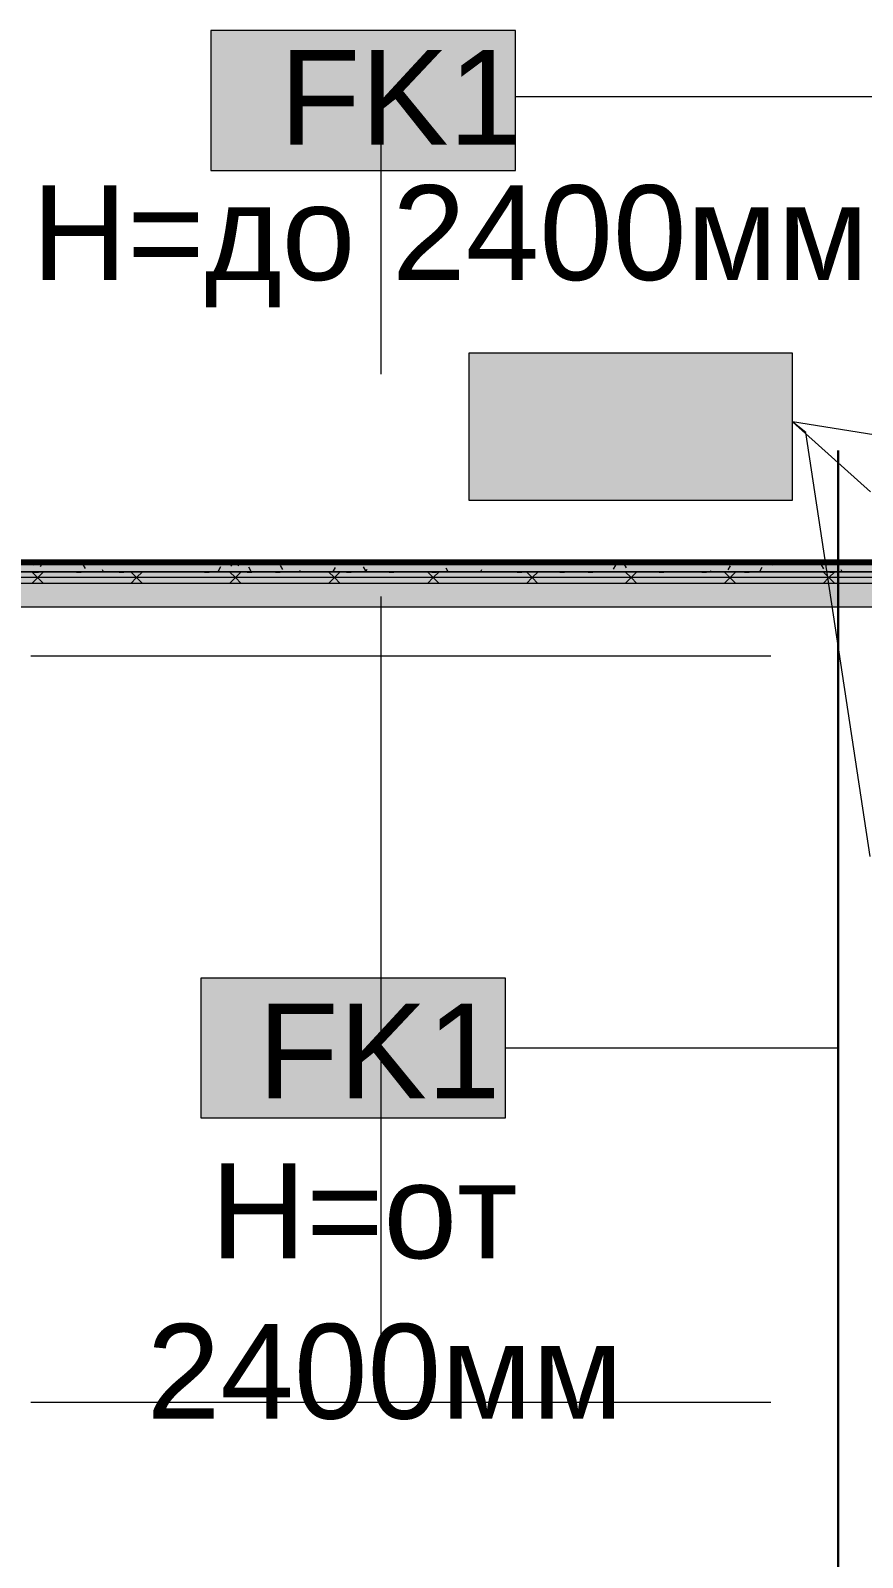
# Model space of a CAD drawing. Header units: millimetres. Extents: x -3817 to 677485, y -22715 to 103890.
# Drawn here: x 12001 to 13786, y 14978 to 18251 of the extents above; entities that cross this region are included whole.
import ezdxf

# ---------------------------------------------------------------- set-up
doc = ezdxf.new("R2010")
doc.units = ezdxf.units.MM
doc.layers.add('PDF _Геометрия', color=7, linetype='Continuous', true_color=0x1d1d1d)
doc.layers.add('PDF _Сплошная заливка', color=7, linetype='Continuous', true_color=0xffffff)
doc.layers.add('PDF _Текст', color=7, linetype='Continuous')
doc.styles.add('PDF GOST-Common', font='arial.ttf')

msp = doc.modelspace()

# ---------------------------------------------------------------- hatches: boundary and pattern name
at = {"layer": 'PDF _Сплошная заливка', "transparency": 33554559}
for points in [[(10061.7, 17091.3), (13833.3, 17091.3), (13833.3, 17111.3), (7003.3, 17111.3), (7003.3, 17091.3), (9382.4, 17091.3)], [(13833.3, 17078.8), (13833.3, 17091.3), (7003.3, 17091.3), (7003.3, 17078.8), (12099.8, 17078.8)], [(10061.7, 17066.3), (13833.3, 17066.3), (13833.3, 17078.8), (7003.3, 17078.8), (7003.3, 17066.3), (9382.4, 17066.3)], [(12099.8, 17016.3), (13833.3, 17016.3), (13833.3, 17066.3), (7003.3, 17066.3), (7003.3, 17016.3), (10741.1, 17016.3)]]:
    msp.add_hatch(color=256, dxfattribs=at).paths.add_polyline_path(points)

# ---------------------------------------------------------------- linework, layer by layer
at = {"layer": 'PDF _Геометрия', "color": 7, "lineweight": 9}
for points in [[(13041.4, 18251.5), (12388.3, 18251.5), (12388.3, 17951.5), (13041.4, 17951.5)], [(13635.7, 17559.9), (12941.7, 17559.9), (12941.7, 17244.6), (13635.7, 17244.6)], [(13635.7, 17559.9), (12941.7, 17559.9), (12941.7, 17244.6), (13635.7, 17244.6)], [(13019.8, 16220.3), (12366.7, 16220.3), (12366.7, 15920.3), (13019.8, 15920.3)]]:
    msp.add_lwpolyline(points, close=True, dxfattribs=at)
at = {"layer": 'PDF _Геометрия', "color": 253, "lineweight": 9, "true_color": 0xaaaaaa}
for points in [[(12753.3, 17514.8), (12753.3, 18149.8)], [(12753.3, 15451), (12753.3, 17038.5)], [(12001.9, 16911.3), (13589.4, 16911.3)], [(12001.9, 15311.3), (13589.4, 15311.3)]]:
    msp.add_lwpolyline(points, dxfattribs=at)
at = {"layer": 'PDF _Геометрия', "color": 7, "lineweight": 9}
for points in [[(14069.4, 18109.6), (13041.4, 18109.6)], [(13802.3, 16480.6), (13664.3, 17390.1), (13635.7, 17412.3), (13802.5, 17262.3)], [(14574.3, 17262.3), (13635.7, 17412.3)], [(13833.3, 17078.8), (7003.3, 17078.8)], [(13833.3, 17066.3), (7003.3, 17066.3)], [(13019.8, 16070.3), (13733.3, 16070.3)]]:
    msp.add_lwpolyline(points, dxfattribs=at)
at = {"layer": 'PDF _Геометрия', "color": 231, "lineweight": 30, "true_color": 0xff80c0}
msp.add_lwpolyline([(13733.3, 17351.3), (13733.3, 12551.4), (20233.3, 12551.4)], dxfattribs=at)
at = {"layer": 'PDF _Геометрия', "color": 231, "lineweight": 70, "true_color": 0xff80c0}
for points in [[(7003.3, 17112.3), (13813.3, 17112.3), (13833.3, 17112.3)], [(7003.3, 17111.3), (13813.3, 17111.3)]]:
    msp.add_lwpolyline(points, dxfattribs=at)
at = {"layer": 'PDF _Геометрия', "color": 9, "lineweight": 9, "true_color": 0xc0c0c0}
for points in [[(13813.3, 17111.3), (13813.3, 16866), (13813.3, 16511.3), (13813.3, 16491.3), (13953.3, 16491.3), (13953.3, 16511.3), (13833.3, 16511.3), (13833.3, 16866), (13833.3, 17111.3), (7003.3, 17111.3)], [(7003.3, 17016.3), (13833.3, 17016.3)]]:
    msp.add_lwpolyline(points, dxfattribs=at)
msp.add_lwpolyline([(13833.3, 17091.3), (7003.3, 17091.3)], close=True, dxfattribs=at)
at = {"layer": 'PDF _Геометрия', "lineweight": 9}
for points in [[(12029, 17066.3), (12016.5, 17078.8), (12004, 17091.3)], [(12004.2, 17066.3), (12016.7, 17078.8), (12029.2, 17091.3)], [(12241.2, 17066.3), (12228.7, 17078.8), (12216.2, 17091.3)], [(12216.3, 17066.3), (12228.8, 17078.8), (12241.3, 17091.3)], [(12453.3, 17066.3), (12440.8, 17078.8), (12428.3, 17091.3)], [(12428.4, 17066.3), (12440.9, 17078.8), (12453.4, 17091.3)], [(12665.4, 17066.3), (12652.9, 17078.8), (12640.4, 17091.3)], [(12640.5, 17066.3), (12653, 17078.8), (12665.5, 17091.3)], [(12877.6, 17066.3), (12865.1, 17078.8), (12852.6, 17091.3)], [(12852.7, 17066.3), (12865.2, 17078.8), (12877.7, 17091.3)], [(13089.7, 17066.3), (13077.2, 17078.8), (13064.7, 17091.3)], [(13064.8, 17066.3), (13077.3, 17078.8), (13089.8, 17091.3)], [(13301.8, 17066.3), (13289.3, 17078.8), (13276.8, 17091.3)], [(13276.9, 17066.3), (13289.4, 17078.8), (13301.9, 17091.3)], [(13514, 17066.3), (13501.5, 17078.8), (13489, 17091.3)], [(13489.1, 17066.3), (13501.6, 17078.8), (13514.1, 17091.3)], [(13726.1, 17066.3), (13713.6, 17078.8), (13701.1, 17091.3)], [(13701.2, 17066.3), (13713.7, 17078.8), (13726.2, 17091.3)]]:
    msp.add_lwpolyline(points, dxfattribs=at)
at = {"layer": 'PDF _Геометрия', "color": 253, "lineweight": 9, "true_color": 0x9b9b9b}
for points in [[(12009.4, 17105), (12005.7, 17111.3)], [(12008.5, 17090.4), (12018.6, 17090.4)], [(12027.2, 17110.7), (12022.2, 17102)], [(12077.4, 17109.1), (12076.1, 17111.3)], [(12100, 17090.4), (12110, 17090.4)], [(12119, 17097.9), (12114, 17106.7)], [(12121.6, 17091.4), (12121.6, 17091.3)], [(12158, 17091.3), (12155.6, 17095.5)], [(12191.4, 17090.4), (12201.5, 17090.4)], [(12255.1, 17106.1), (12252.1, 17111.3)], [(12374.3, 17090.4), (12384.4, 17090.4)], [(12409, 17101.5), (12404, 17092.8)], [(12432.8, 17103.1), (12428.1, 17111.3)], [(12449.9, 17111.3), (12445.6, 17103.9)], [(12465.7, 17090.4), (12475.8, 17090.4)], [(12474.4, 17092), (12469.4, 17100.7)], [(12526.7, 17090.4), (12536.8, 17090.4)], [(12542.5, 17096.1), (12537.4, 17104.8)], [(12555.5, 17111.3), (12555.3, 17111)], [(12580.4, 17091.3), (12579.1, 17093.6)], [(12654.7, 17100.4), (12649.7, 17091.7)], [(12679.1, 17090.4), (12689.2, 17090.4)], [(12720.2, 17093.1), (12715.1, 17101.8)], [(12722.8, 17096.3), (12719.9, 17091.3)], [(12770.5, 17090.4), (12780.6, 17090.4)], [(12801.8, 17111.3), (12801, 17109.9)], [(12862, 17090.4), (12872, 17090.4)], [(12872.2, 17111.3), (12869, 17105.8)], [(12897.1, 17091.3), (12892.8, 17098.8)], [(12968.5, 17095.2), (12966.3, 17091.3)], [(13002.7, 17091.3), (13002.5, 17091.7)], [(13044.9, 17090.4), (13054.9, 17090.4)], [(13136.3, 17090.4), (13146.4, 17090.4)], [(13197.3, 17090.4), (13207.3, 17090.4)], [(13238, 17110.5), (13237.5, 17111.3)], [(13255.9, 17105.3), (13250.8, 17096.6)], [(13279.7, 17099.3), (13274.6, 17108)], [(13294.6, 17111.3), (13292.5, 17107.7)], [(13349.7, 17090.4), (13359.7, 17090.4)], [(13441.1, 17090.4), (13451.2, 17090.4)], [(13460, 17093), (13459, 17091.3)], [(13501.6, 17104.2), (13496.6, 17095.5)], [(13532.5, 17090.4), (13542.6, 17090.4)], [(13569.6, 17100.1), (13564.6, 17091.4)], [(13593.4, 17104.5), (13589.5, 17111.3)], [(13661.5, 17108.6), (13659.9, 17111.3)], [(13703.1, 17097.4), (13698.1, 17106.2)], [(13715.4, 17090.4), (13725.5, 17090.4)], [(13716.9, 17111.3), (13715.9, 17109.6)], [(13741.8, 17091.3), (13739.7, 17095)]]:
    msp.add_lwpolyline(points, dxfattribs=at)
at = {"layer": 'PDF _Сплошная заливка', "lineweight": 9, "transparency": 33554559}
for points in [[(13041.4, 18251.5), (12388.3, 18251.5), (13041.4, 17951.5), (12388.3, 17951.5)], [(13635.7, 17559.9), (12941.7, 17559.9), (13635.7, 17244.6), (12941.7, 17244.6)]]:
    msp.add_solid(points, dxfattribs=at)
at = {"layer": 'PDF _Сплошная заливка', "lineweight": 35, "transparency": 33554559}
msp.add_solid([(13019.8, 15920.3), (13019.8, 16220.3), (12366.7, 15920.3), (12366.7, 16220.3)], dxfattribs=at)

# ---------------------------------------------------------------- texts
at = {"layer": 'PDF _Текст', "insert": (12535.4, 18108.1), "char_height": 203.2, "attachment_point": 4, "style": 'PDF GOST-Common'}
msp.add_mtext('FK1', dxfattribs=at)
at = {"layer": 'PDF _Текст', "color": 250, "true_color": 0x3c3c3c, "char_height": 203.2, "attachment_point": 4, "style": 'PDF GOST-Common'}
for s, insert in [('Н=до 2400мм', (12003.8, 17788.8)), ('FK1', (12488.8, 16063.7)), ('Н=от', (12387.6, 15719.7)), ('2400мм', (12250.6, 15375.7))]:
    msp.add_mtext(s, dxfattribs=dict(at, insert=insert))

doc.saveas('drawing.dxf')
